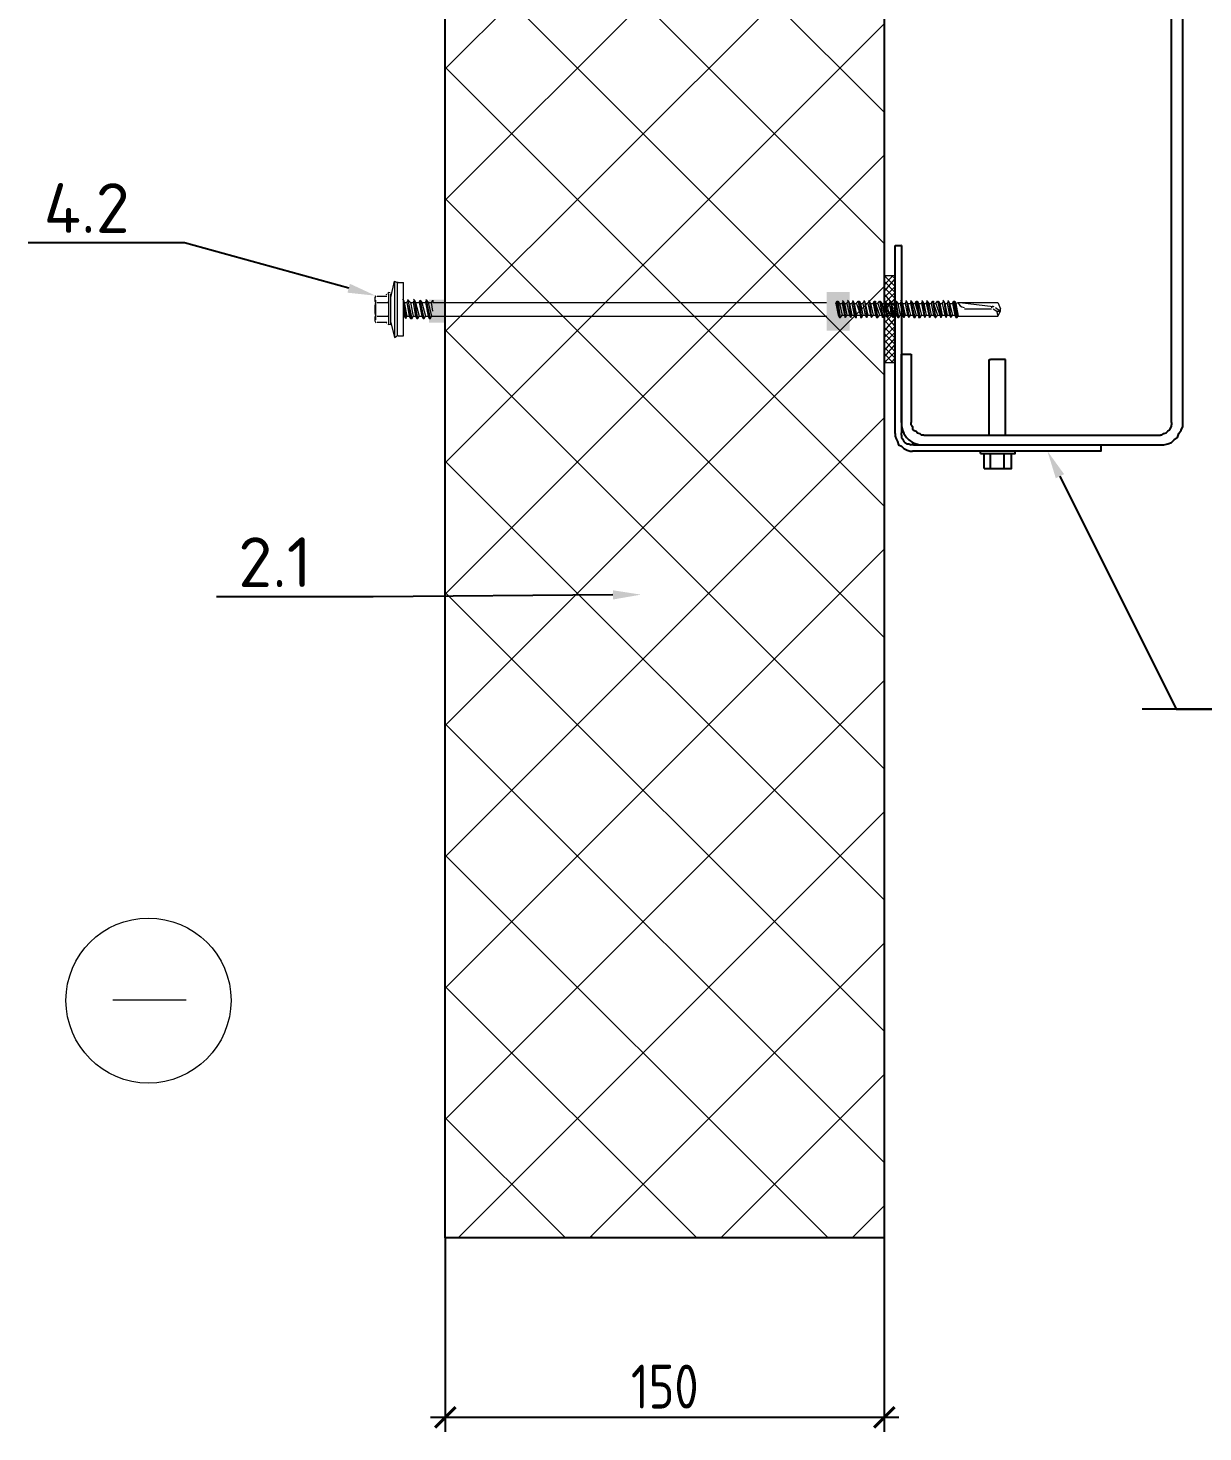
# Model space of a CAD drawing. Header units: millimetres. Extents: x -3689 to 2883575, y -702957 to -604547.
# Drawn here: x 2873575.8 to 2873977.3, y -662844.9 to -662364.9 of the extents above; entities that cross this region are included whole.
import ezdxf
from ezdxf import colors
from ezdxf.entities.mleader import LeaderData, LeaderLine
from ezdxf.math import Vec2, Vec3

# ---------------------------------------------------------------- set-up
doc = ezdxf.new("R2010")
doc.units = ezdxf.units.MM
doc.header["$PDMODE"] = 35
doc.layers.add('A-FLOR-DIMS', color=133, linetype='Continuous', lineweight=0)
doc.layers.add('A-FLOR-IDEN', color=14, linetype='Continuous')
doc.styles.add('GOST 2.304', font='CS_Gost2304.shx')
doc.styles.add('ЕСКД', font='isocpeur.ttf')
doc.dimstyles.new('001.5', dxfattribs={"dimscale": 10, "dimtxt": 1.5, "dimasz": 0.7, "dimexe": 0.5, "dimexo": 0, "dimgap": 0.3, "dimtad": 1, "dimdec": 0, "dimrnd": 0.001, "dimtxsty": 'GOST 2.304', "dimblk": 'ARCHTICK', "dimcen": 0, "dimdle": 0.5, "dimclrd": 256, "dimclre": 256, "dimclrt": 256, "dimadec": 0, "dimazin": 2, "dimtfac": 0.75, "dimtdec": 0, "dimtmove": 1, "dimatfit": 3, "dimfxl": 1, "dimtolj": 1, "dimarcsym": 0})

# ---------------------------------------------------------------- blocks, each defined once
blk = doc.blocks.new('_ARCHTICK')
at = {"color": 0, "linetype": 'ByBlock', "const_width": 0.15}
blk.add_lwpolyline([(-0.5, -0.5), (0.5, 0.5)], dxfattribs=at)
blk = doc.blocks.new('*D762')
at = {"layer": 'A-FLOR-DIMS', "lineweight": -2, "ltscale": 10, "transparency": 16777216}
for p, q in [((2873718.349071929, -662778.5681545483), (2873718.349071929, -662844.8834899514)), ((2873868.40914323, -662778.5681545483), (2873868.40914323, -662844.8834899514)), ((2873713.349071929, -662839.8834899514), (2873873.40914323, -662839.8834899514))]:
    blk.add_line(p, q, dxfattribs=at)
at = {"layer": 'Defpoints', "color": 0, "lineweight": 50, "ltscale": 10, "transparency": 16777216}
for p in [(2873718.349071929, -662778.5681545483), (2873868.40914323, -662778.5681545483), (2873868.40914323, -662839.8834899514)]:
    blk.add_point(p, dxfattribs=at)
at = {"layer": 'A-FLOR-DIMS', "lineweight": -2, "ltscale": 10, "transparency": 16777216, "xscale": 7, "yscale": 7, "zscale": 7, "rotation": 180}
blk.add_blockref('_ARCHTICK', (2873718.349071929, -662839.8834899514), dxfattribs=at)
at = {"layer": 'A-FLOR-DIMS', "lineweight": -2, "ltscale": 10, "transparency": 16777216, "xscale": 7, "yscale": 7, "zscale": 7}
blk.add_blockref('_ARCHTICK', (2873868.40914323, -662839.8834899514), dxfattribs=at)
at = {"layer": 'A-FLOR-DIMS', "ltscale": 10, "transparency": 16777216, "insert": (2873793.37910758, -662829.3834899514), "char_height": 15, "attachment_point": 5, "style": 'GOST 2.304'}
blk.add_mtext('\\A1;150', dxfattribs=at)

msp = doc.modelspace()

# ---------------------------------------------------------------- hatches: boundary and pattern name
at = {"lineweight": 0}
h = msp.add_hatch(dxfattribs=at)
h.set_pattern_fill('ANSI37', color=181, scale=10, angle=-5.088887490341627e-14, style=0)
h.set_pattern_definition([(44.99999999999994, (2873808.40914323, -663546.0037881912), (-22.45064030267286, 22.45064030267291), []), (134.9999999999999, (2873808.40914323, -663546.0037881912), (-22.45064030267291, -22.45064030267286), [])])
h.paths.add_polyline_path([(2873868.40914323, -662178.2667285233), (2873718.349071929, -662178.2667285233), (2873718.349071929, -662778.5681545483), (2873868.37910758, -662778.5681545483)])

# ---------------------------------------------------------------- linework, layer by layer
at = {"color": 7, "linetype": 'Continuous', "lineweight": -2, "true_color": 0x000007}
for points in [[(2873966.634366046, -662499.7622276321), (2873966.634366046, -662164.6987249582), (2873966.634366046, -662164.6987249582)], [(2873970.440025583, -662499.7622276321), (2873970.440025583, -662164.6987249582), (2873970.440025583, -662164.6987249582)], [(2873872.154731466, -662503.5678871686), (2873872.154731466, -662439.2026019637), (2873872.154731466, -662439.2026019637)], [(2873872.154731466, -662439.2026019637), (2873874.305756421, -662439.2026019637), (2873874.305756421, -662439.2026019637)], [(2873874.305756421, -662439.2026019637), (2873874.140292963, -662439.2026019637), (2873874.140292963, -662439.2026019637)], [(2873874.305756421, -662439.2026019637), (2873874.305756421, -662503.2369602524), (2873874.305756421, -662503.2369602524)], [(2873874.305756421, -662499.7622276321), (2873874.305756421, -662476.4318800385), (2873874.305756421, -662476.4318800385)], [(2873874.305756421, -662476.4318800385), (2873877.615025583, -662476.4318800385), (2873877.615025583, -662476.4318800385)], [(2873877.615025583, -662476.4318800385), (2873877.615025583, -662499.7622276321), (2873877.615025583, -662499.7622276321)], [(2873904.254642339, -662478.2519780777), (2873904.751032713, -662478.2519780777), (2873904.751032713, -662478.2519780777)], [(2873904.254642339, -662504.064277543), (2873904.254642339, -662478.2519780777), (2873904.254642339, -662478.2519780777)], [(2873909.880399914, -662478.2519780777), (2873904.751032713, -662478.2519780777), (2873904.751032713, -662478.2519780777)], [(2873909.880399914, -662504.064277543), (2873909.880399914, -662478.2519780777), (2873909.880399914, -662478.2519780777)], [(2873874.305756421, -662499.7622276321), (2873874.305756421, -662501.085935297), (2873874.305756421, -662501.085935297)], [(2873874.305756421, -662501.085935297), (2873874.636683337, -662502.4096429618), (2873875.133073711, -662503.5678871686), (2873875.960391002, -662504.8915948335), (2873876.787708292, -662505.718912124), (2873878.111415957, -662506.5462294146), (2873879.269660164, -662507.0426197889), (2873880.593367829, -662507.3735467051)], [(2873877.615025583, -662500.5895449226), (2873877.615025583, -662499.7622276321), (2873877.615025583, -662499.7622276321)], [(2873877.615025583, -662500.5895449226), (2873878.111415957, -662501.085935297), (2873878.111415957, -662501.9132525875), (2873878.442342874, -662502.4096429618), (2873879.269660164, -662502.740569878), (2873879.766050539, -662503.2369602524), (2873880.593367829, -662503.5678871686), (2873881.089758203, -662504.064277543)], [(2873963.159633426, -662504.064277543), (2873963.986950716, -662503.5678871686), (2873964.814268007, -662503.2369602524), (2873965.310658381, -662502.740569878), (2873965.807048756, -662502.4096429618), (2873966.137975672, -662501.9132525875), (2873966.634366046, -662501.085935297), (2873966.634366046, -662500.5895449226)], [(2873963.986950716, -662507.3735467051), (2873965.310658381, -662507.0426197889), (2873966.634366046, -662506.5462294146), (2873967.461683337, -662505.718912124), (2873968.619927544, -662504.8915948335), (2873969.116317918, -662503.5678871686), (2873969.943635209, -662502.4096429618), (2873970.440025583, -662501.085935297)], [(2873966.634366046, -662499.7622276321), (2873966.634366046, -662500.5895449226), (2873966.634366046, -662500.5895449226)], [(2873970.440025583, -662501.085935297), (2873970.440025583, -662499.7622276321), (2873970.440025583, -662499.7622276321)], [(2873872.154731466, -662503.5678871686), (2873872.154731466, -662504.3952044592), (2873872.154731466, -662504.3952044592)], [(2873872.154731466, -662504.3952044592), (2873872.485658382, -662505.3879852078), (2873872.982048756, -662506.2153024984), (2873873.312975672, -662507.3735467051), (2873874.305756421, -662507.8699370795), (2873875.133073711, -662508.6972543701), (2873876.291317918, -662509.1936447443), (2873877.284098667, -662509.5245716606)], [(2873874.305756421, -662503.2369602524), (2873874.140292963, -662503.2369602524), (2873874.140292963, -662503.2369602524)], [(2873874.305756421, -662504.064277543), (2873874.305756421, -662503.2369602524), (2873874.305756421, -662503.2369602524)], [(2873874.305756421, -662504.064277543), (2873874.305756421, -662504.8915948335), (2873874.636683337, -662505.3879852078), (2873875.133073711, -662506.2153024984), (2873875.464000627, -662506.5462294146), (2873876.291317918, -662507.0426197889), (2873876.787708292, -662507.0426197889), (2873877.615025583, -662507.3735467051)], [(2873878.442342874, -662507.3735467051), (2873877.615025583, -662507.3735467051), (2873877.615025583, -662507.3735467051)], [(2873878.442342874, -662507.3735467051), (2873942.476701162, -662507.3735467051), (2873942.476701162, -662507.3735467051)], [(2873880.593367829, -662507.3735467051), (2873881.420685119, -662507.3735467051), (2873881.420685119, -662507.3735467051)], [(2873881.917075494, -662504.064277543), (2873881.089758203, -662504.064277543), (2873881.089758203, -662504.064277543)], [(2873881.420685119, -662507.3735467051), (2873962.82870651, -662507.3735467051), (2873962.82870651, -662507.3735467051)], [(2873881.917075494, -662504.064277543), (2873962.82870651, -662504.064277543), (2873962.82870651, -662504.064277543)], [(2873942.476701162, -662507.3735467051), (2873942.476701162, -662509.5245716606), (2873942.476701162, -662509.5245716606)], [(2873963.159633426, -662504.064277543), (2873962.82870651, -662504.064277543), (2873962.82870651, -662504.064277543)], [(2873962.82870651, -662507.3735467051), (2873963.986950716, -662507.3735467051), (2873963.986950716, -662507.3735467051)], [(2873877.284098667, -662509.5245716606), (2873878.111415957, -662509.5245716606), (2873878.111415957, -662509.5245716606)], [(2873942.476701162, -662509.5245716606), (2873878.111415957, -662509.5245716606), (2873878.111415957, -662509.5245716606)], [(2873901.276300093, -662510.3518889511), (2873901.276300093, -662509.5245716606), (2873901.276300093, -662509.5245716606)], [(2873901.276300093, -662510.3518889511), (2873902.269080841, -662510.3518889511), (2873902.269080841, -662510.3518889511)], [(2873902.269080841, -662510.3518889511), (2873913.189669077, -662510.3518889511), (2873913.189669077, -662510.3518889511)], [(2873902.600007758, -662515.4812561526), (2873902.600007758, -662510.3518889511), (2873902.600007758, -662510.3518889511)], [(2873904.751032713, -662515.4812561526), (2873904.751032713, -662510.3518889511), (2873904.751032713, -662510.3518889511)], [(2873909.38400954, -662515.4812561526), (2873909.38400954, -662510.3518889511), (2873909.38400954, -662510.3518889511)], [(2873911.865961412, -662515.4812561526), (2873911.865961412, -662510.3518889511), (2873911.865961412, -662510.3518889511)], [(2873913.189669077, -662510.3518889511), (2873913.189669077, -662509.5245716606), (2873913.189669077, -662509.5245716606)], [(2873902.600007758, -662515.4812561526), (2873911.865961412, -662515.4812561526), (2873911.865961412, -662515.4812561526)]]:
    msp.add_lwpolyline(points, dxfattribs=at)
at = {"color": 5}
msp.add_lwpolyline([(2873718.349071929, -662178.2667285233), (2873868.349071929, -662178.2667285233), (2873868.349071929, -662778.5681545483), (2873718.349071929, -662778.5681545483)], close=True, dxfattribs=at)
at = {"color": 7, "linetype": 'Continuous', "lineweight": -2, "true_color": 0x000007}
for points in [[(2873872.154731466, -662439.2026019637), (2873872.154731466, -662439.2026019637)], [(2873909.880399914, -662478.2519780777), (2873909.880399914, -662478.2519780777)], [(2873872.154731466, -662503.5678871686), (2873872.154731466, -662503.5678871686)], [(2873878.442342874, -662507.3735467051), (2873878.442342874, -662507.3735467051)], [(2873942.476701162, -662507.3735467051), (2873942.476701162, -662507.3735467051)], [(2873878.111415957, -662509.5245716606), (2873878.111415957, -662509.5245716606)], [(2873942.476701162, -662509.5245716606), (2873942.476701162, -662509.5245716606)]]:
    msp.add_lwpolyline(points, close=True, dxfattribs=at)
at = {"color": 7, "linetype": 'Continuous', "lineweight": 20, "true_color": 0x000007}
for points in [[(2873868.349071929, -662450.2886536571), (2873869.176389219, -662449.4613363665), (2873869.176389219, -662449.4613363665)], [(2873868.349071929, -662452.7706055287), (2873871.327414175, -662449.4613363665), (2873871.327414175, -662449.4613363665)], [(2873872.154731466, -662453.266995903), (2873868.349071929, -662449.4613363665), (2873868.349071929, -662449.4613363665)], [(2873872.154731466, -662450.6195805733), (2873870.8310238, -662449.4613363665), (2873870.8310238, -662449.4613363665)], [(2873699.730437332, -662457.0726554396), (2873701.054144997, -662451.4468978638), (2873701.054144997, -662451.4468978638)], [(2873701.054144997, -662451.4468978638), (2873701.881462288, -662451.9432882381), (2873701.881462288, -662451.9432882381)], [(2873701.054144997, -662451.4468978638), (2873701.054144997, -662470.6406590047), (2873701.054144997, -662470.6406590047)], [(2873701.881462288, -662451.9432882381), (2873701.881462288, -662470.1442686303), (2873701.881462288, -662470.1442686303)], [(2873702.212389204, -662451.9432882381), (2873702.046925746, -662451.77782478), (2873702.046925746, -662451.77782478)], [(2873702.212389204, -662451.9432882381), (2873704.032487243, -662451.9432882381), (2873704.032487243, -662451.9432882381)], [(2873704.032487243, -662470.1442686303), (2873704.032487243, -662451.9432882381), (2873704.032487243, -662451.9432882381)], [(2873868.349071929, -662454.9216304842), (2873872.154731466, -662450.6195805733), (2873872.154731466, -662450.6195805733)], [(2873872.154731466, -662455.2525574004), (2873868.349071929, -662451.4468978638), (2873868.349071929, -662451.4468978638)], [(2873868.349071929, -662457.0726554396), (2873872.154731466, -662453.266995903), (2873872.154731466, -662453.266995903)], [(2873872.154731466, -662457.4035823558), (2873868.349071929, -662453.5979228192), (2873868.349071929, -662453.5979228192)], [(2873694.601070131, -662464.6839745126), (2873694.601070131, -662457.8999727301), (2873694.601070131, -662457.8999727301)], [(2873695.097460505, -662456.5762650652), (2873698.406729667, -662456.5762650652), (2873698.406729667, -662456.5762650652)], [(2873695.097460505, -662458.7272900207), (2873698.903120042, -662458.7272900207), (2873698.903120042, -662458.7272900207)], [(2873698.406729667, -662456.245338149), (2873698.241266209, -662455.9144112328), (2873698.241266209, -662455.9144112328)], [(2873698.903120042, -662455.7489477746), (2873698.737656584, -662455.5834843166), (2873698.737656584, -662455.5834843166)], [(2873698.903120042, -662458.7272900207), (2873698.737656584, -662458.5618265626), (2873698.737656584, -662458.5618265626)], [(2873698.903120042, -662455.7489477746), (2873698.903120042, -662466.3386090938), (2873698.903120042, -662466.3386090938)], [(2873699.730437332, -662466.3386090938), (2873699.730437332, -662455.7489477746), (2873699.730437332, -662455.7489477746)], [(2873704.032487243, -662457.8999727301), (2873703.701560327, -662457.734509272), (2873703.701560327, -662457.734509272)], [(2873704.032487243, -662457.8999727301), (2873704.36341416, -662458.7272900207), (2873704.36341416, -662458.7272900207)], [(2873704.032487243, -662457.8999727301), (2873704.859804534, -662464.1875841384), (2873704.859804534, -662464.1875841384)], [(2873704.032487243, -662459.0582169369), (2873704.859804534, -662464.1875841384), (2873704.859804534, -662464.1875841384)], [(2873704.36341416, -662458.7272900207), (2873705.19073145, -662463.3602668478), (2873705.19073145, -662463.3602668478)], [(2873704.36341416, -662458.7272900207), (2873705.19073145, -662458.7272900207), (2873705.19073145, -662458.7272900207)], [(2873705.19073145, -662458.7272900207), (2873705.687121824, -662457.8999727301), (2873706.514439115, -662458.7272900207)], [(2873705.19073145, -662458.7272900207), (2873706.01804874, -662463.3602668478), (2873706.01804874, -662463.3602668478)], [(2873705.687121824, -662457.8999727301), (2873705.521658366, -662457.734509272), (2873705.521658366, -662457.734509272)], [(2873706.514439115, -662464.1875841384), (2873707.010829489, -662464.1875841384), (2873705.687121824, -662457.8999727301)], [(2873705.687121824, -662457.8999727301), (2873706.514439115, -662464.1875841384), (2873706.514439115, -662464.1875841384)], [(2873706.514439115, -662458.7272900207), (2873707.341756405, -662458.7272900207), (2873707.341756405, -662458.7272900207)], [(2873706.514439115, -662458.7272900207), (2873707.341756405, -662463.3602668478), (2873707.341756405, -662463.3602668478)], [(2873707.341756405, -662458.7272900207), (2873707.83814678, -662457.8999727301), (2873708.169073696, -662458.7272900207)], [(2873707.341756405, -662458.7272900207), (2873708.169073696, -662463.3602668478), (2873708.169073696, -662463.3602668478)], [(2873707.83814678, -662457.8999727301), (2873707.507219864, -662457.734509272), (2873707.507219864, -662457.734509272)], [(2873708.169073696, -662463.3602668478), (2873708.66546407, -662464.1875841384), (2873708.996390986, -662464.1875841384), (2873707.83814678, -662457.8999727301)], [(2873707.83814678, -662457.8999727301), (2873708.66546407, -662464.1875841384), (2873708.66546407, -662464.1875841384)], [(2873708.169073696, -662458.7272900207), (2873709.492781361, -662463.3602668478), (2873709.492781361, -662463.3602668478)], [(2873708.169073696, -662458.7272900207), (2873709.492781361, -662458.7272900207), (2873709.492781361, -662458.7272900207)], [(2873709.492781361, -662458.7272900207), (2873709.823708277, -662457.8999727301), (2873710.320098652, -662458.7272900207)], [(2873709.492781361, -662458.7272900207), (2873710.320098652, -662463.3602668478), (2873710.320098652, -662463.3602668478)], [(2873710.816489025, -662464.1875841384), (2873711.147415942, -662464.1875841384), (2873709.823708277, -662457.8999727301)], [(2873709.823708277, -662457.8999727301), (2873710.816489025, -662464.1875841384), (2873710.816489025, -662464.1875841384)], [(2873710.320098652, -662458.7272900207), (2873711.643806316, -662458.7272900207), (2873711.643806316, -662458.7272900207)], [(2873710.320098652, -662458.7272900207), (2873711.643806316, -662463.3602668478), (2873711.643806316, -662463.3602668478)], [(2873711.643806316, -662458.7272900207), (2873711.974733233, -662457.8999727301), (2873712.471123607, -662458.7272900207)], [(2873711.643806316, -662458.7272900207), (2873712.471123607, -662463.3602668478), (2873712.471123607, -662463.3602668478)], [(2873711.974733233, -662457.8999727301), (2873711.809269774, -662457.734509272), (2873711.809269774, -662457.734509272)], [(2873712.471123607, -662463.3602668478), (2873712.802050523, -662464.1875841384), (2873713.298440897, -662464.1875841384), (2873711.974733233, -662457.8999727301)], [(2873711.974733233, -662457.8999727301), (2873712.802050523, -662464.1875841384), (2873712.802050523, -662464.1875841384)], [(2873712.471123607, -662458.7272900207), (2873713.629367813, -662463.3602668478), (2873713.629367813, -662463.3602668478)], [(2873712.471123607, -662458.7272900207), (2873713.629367813, -662458.7272900207), (2873713.629367813, -662458.7272900207)], [(2873714.125758188, -662461.7056322667), (2873713.629367813, -662458.7272900207), (2873714.125758188, -662457.8999727301), (2873714.125758188, -662458.7272900207)], [(2873714.125758188, -662458.7272900207), (2873848.645154485, -662458.7272900207), (2873848.645154485, -662458.7272900207)], [(2873774.200364264, -662457.8999727301), (2873774.034900806, -662457.734509272), (2873774.034900806, -662457.734509272)], [(2873851.83834841, -662459.0582169369), (2873852.169275327, -662458.2308996463), (2873852.169275327, -662458.2308996463)], [(2873851.83834841, -662459.0582169369), (2873852.665665701, -662463.0293399316), (2873852.665665701, -662463.0293399316)], [(2873852.169275327, -662458.2308996463), (2873852.665665701, -662458.2308996463), (2873852.665665701, -662458.2308996463)], [(2873852.169275327, -662458.2308996463), (2873853.162056075, -662463.8566572221), (2873853.162056075, -662463.8566572221)], [(2873852.665665701, -662458.2308996463), (2873853.162056075, -662459.0582169369), (2873853.162056075, -662459.0582169369)], [(2873853.162056075, -662463.8566572221), (2873853.492982992, -662463.8566572221), (2873852.665665701, -662458.2308996463)], [(2873853.162056075, -662459.0582169369), (2873853.989373366, -662459.0582169369), (2873853.989373366, -662459.0582169369)], [(2873853.162056075, -662459.0582169369), (2873853.989373366, -662463.0293399316), (2873853.989373366, -662463.0293399316)], [(2873853.989373366, -662459.0582169369), (2873854.320300282, -662458.2308996463), (2873854.816690656, -662459.0582169369)], [(2873853.989373366, -662459.0582169369), (2873854.816690656, -662463.0293399316), (2873854.816690656, -662463.0293399316)], [(2873854.320300282, -662458.2308996463), (2873854.154836824, -662458.0654361882), (2873854.154836824, -662458.0654361882)], [(2873854.320300282, -662458.2308996463), (2873855.147617572, -662463.8566572221), (2873855.147617572, -662463.8566572221)], [(2873854.320300282, -662458.2308996463), (2873855.147617572, -662463.8566572221), (2873855.147617572, -662463.8566572221)], [(2873854.816690656, -662459.0582169369), (2873855.644007947, -662463.0293399316), (2873855.644007947, -662463.0293399316)], [(2873854.816690656, -662459.0582169369), (2873855.644007947, -662459.0582169369), (2873855.644007947, -662459.0582169369)], [(2873855.644007947, -662459.0582169369), (2873856.140398321, -662458.2308996463), (2873856.471325237, -662459.0582169369)], [(2873855.644007947, -662459.0582169369), (2873856.471325237, -662463.0293399316), (2873856.471325237, -662463.0293399316)], [(2873856.140398321, -662458.2308996463), (2873855.809471405, -662458.0654361882), (2873855.809471405, -662458.0654361882)], [(2873856.140398321, -662458.2308996463), (2873856.967715612, -662463.8566572221), (2873856.967715612, -662463.8566572221)], [(2873856.140398321, -662458.2308996463), (2873856.967715612, -662463.8566572221), (2873856.967715612, -662463.8566572221)], [(2873856.471325237, -662459.0582169369), (2873857.298642528, -662459.0582169369), (2873857.298642528, -662459.0582169369)], [(2873856.471325237, -662459.0582169369), (2873857.298642528, -662463.0293399316), (2873857.298642528, -662463.0293399316)], [(2873857.298642528, -662459.0582169369), (2873857.795032902, -662458.2308996463), (2873858.125959819, -662459.0582169369)], [(2873857.298642528, -662459.0582169369), (2873858.125959819, -662463.0293399316), (2873858.125959819, -662463.0293399316)], [(2873857.795032902, -662458.2308996463), (2873857.629569444, -662458.0654361882), (2873857.629569444, -662458.0654361882)], [(2873858.125959819, -662463.0293399316), (2873858.622350193, -662463.8566572221), (2873858.953277109, -662463.8566572221), (2873857.795032902, -662458.2308996463)], [(2873857.795032902, -662458.2308996463), (2873858.622350193, -662463.8566572221), (2873858.622350193, -662463.8566572221)], [(2873858.125959819, -662459.0582169369), (2873858.953277109, -662463.0293399316), (2873858.953277109, -662463.0293399316)], [(2873858.125959819, -662459.0582169369), (2873858.953277109, -662459.0582169369), (2873858.953277109, -662459.0582169369)], [(2873858.953277109, -662459.0582169369), (2873859.449667484, -662458.2308996463), (2873859.449667484, -662458.2308996463)], [(2873858.953277109, -662459.0582169369), (2873860.276984774, -662463.0293399316), (2873860.276984774, -662463.0293399316)], [(2873859.449667484, -662458.2308996463), (2873859.946057858, -662458.2308996463), (2873859.946057858, -662458.2308996463)], [(2873859.449667484, -662458.2308996463), (2873860.276984774, -662463.8566572221), (2873860.276984774, -662463.8566572221)], [(2873859.946057858, -662458.2308996463), (2873860.276984774, -662459.0582169369), (2873860.276984774, -662459.0582169369)], [(2873860.276984774, -662463.8566572221), (2873860.773375148, -662463.8566572221), (2873859.946057858, -662458.2308996463)], [(2873860.276984774, -662459.0582169369), (2873861.104302065, -662459.0582169369), (2873861.104302065, -662459.0582169369)], [(2873860.276984774, -662459.0582169369), (2873861.104302065, -662463.0293399316), (2873861.104302065, -662463.0293399316)], [(2873861.104302065, -662459.0582169369), (2873861.600692439, -662458.2308996463), (2873861.931619355, -662459.0582169369)], [(2873861.104302065, -662459.0582169369), (2873861.931619355, -662463.0293399316), (2873861.931619355, -662463.0293399316)], [(2873861.600692439, -662458.2308996463), (2873861.435228981, -662458.0654361882), (2873861.435228981, -662458.0654361882)], [(2873861.600692439, -662458.2308996463), (2873862.428009729, -662463.8566572221), (2873862.428009729, -662463.8566572221)], [(2873861.600692439, -662458.2308996463), (2873862.428009729, -662463.8566572221), (2873862.428009729, -662463.8566572221)], [(2873861.931619355, -662459.0582169369), (2873862.758936645, -662463.0293399316), (2873862.758936645, -662463.0293399316)], [(2873861.931619355, -662459.0582169369), (2873862.758936645, -662459.0582169369), (2873862.758936645, -662459.0582169369)], [(2873862.758936645, -662459.0582169369), (2873863.25532702, -662458.2308996463), (2873863.751717394, -662459.0582169369)], [(2873862.758936645, -662459.0582169369), (2873863.751717394, -662463.0293399316), (2873863.751717394, -662463.0293399316)], [(2873863.25532702, -662458.2308996463), (2873863.089863562, -662458.0654361882), (2873863.089863562, -662458.0654361882)], [(2873863.25532702, -662458.2308996463), (2873864.08264431, -662463.8566572221), (2873864.08264431, -662463.8566572221)], [(2873863.25532702, -662458.2308996463), (2873864.08264431, -662463.8566572221), (2873864.08264431, -662463.8566572221)], [(2873863.751717394, -662459.0582169369), (2873864.579034685, -662459.0582169369), (2873864.579034685, -662459.0582169369)], [(2873863.751717394, -662459.0582169369), (2873864.579034685, -662463.0293399316), (2873864.579034685, -662463.0293399316)], [(2873864.579034685, -662459.0582169369), (2873864.909961601, -662458.2308996463), (2873865.406351975, -662458.2308996463), (2873865.406351975, -662459.0582169369)], [(2873864.579034685, -662459.0582169369), (2873865.406351975, -662463.0293399316), (2873865.406351975, -662463.0293399316)], [(2873864.909961601, -662458.2308996463), (2873865.737278892, -662463.8566572221), (2873865.737278892, -662463.8566572221)], [(2873865.406351975, -662463.0293399316), (2873865.737278892, -662463.8566572221), (2873866.233669266, -662463.8566572221), (2873865.406351975, -662458.2308996463)], [(2873865.406351975, -662459.0582169369), (2873866.73005964, -662463.0293399316), (2873866.73005964, -662463.0293399316)], [(2873865.406351975, -662459.0582169369), (2873866.233669266, -662459.0582169369), (2873866.233669266, -662459.0582169369)], [(2873866.233669266, -662459.0582169369), (2873866.73005964, -662458.2308996463), (2873866.73005964, -662458.2308996463)], [(2873866.233669266, -662459.0582169369), (2873867.557376931, -662463.0293399316), (2873867.557376931, -662463.0293399316)], [(2873866.73005964, -662458.2308996463), (2873867.060986557, -662458.2308996463), (2873867.060986557, -662458.2308996463)], [(2873866.73005964, -662458.2308996463), (2873867.888303847, -662463.8566572221), (2873867.888303847, -662463.8566572221)], [(2873867.060986557, -662458.2308996463), (2873867.557376931, -662459.0582169369), (2873867.557376931, -662459.0582169369)], [(2873867.060986557, -662458.2308996463), (2873867.888303847, -662463.8566572221), (2873867.888303847, -662463.8566572221)], [(2873867.557376931, -662459.0582169369), (2873868.384694221, -662459.0582169369), (2873868.384694221, -662459.0582169369)], [(2873867.557376931, -662459.0582169369), (2873868.384694221, -662463.0293399316), (2873868.384694221, -662463.0293399316)], [(2873868.349071929, -662459.0582169369), (2873872.154731466, -662455.2525574004), (2873872.154731466, -662455.2525574004)], [(2873872.154731466, -662460.0509976855), (2873868.349071929, -662455.7489477746), (2873868.349071929, -662455.7489477746)], [(2873868.384694221, -662461.7056322667), (2873872.190353758, -662457.4035823558), (2873872.190353758, -662457.4035823558)], [(2873872.190353758, -662462.0365591829), (2873868.384694221, -662457.8999727301), (2873868.384694221, -662457.8999727301)], [(2873868.384694221, -662459.0582169369), (2873868.715621138, -662458.2308996463), (2873869.212011512, -662459.0582169369)], [(2873868.384694221, -662459.0582169369), (2873869.212011512, -662463.0293399316), (2873869.212011512, -662463.0293399316)], [(2873868.715621138, -662458.2308996463), (2873868.550157679, -662458.0654361882), (2873868.550157679, -662458.0654361882)], [(2873868.715621138, -662458.2308996463), (2873869.542938428, -662463.8566572221), (2873869.542938428, -662463.8566572221)], [(2873868.715621138, -662458.2308996463), (2873869.542938428, -662463.8566572221), (2873869.542938428, -662463.8566572221)], [(2873869.212011512, -662459.0582169369), (2873870.039328802, -662463.0293399316), (2873870.039328802, -662463.0293399316)], [(2873869.212011512, -662459.0582169369), (2873870.039328802, -662459.0582169369), (2873870.039328802, -662459.0582169369)], [(2873870.039328802, -662459.0582169369), (2873870.535719177, -662458.2308996463), (2873870.866646093, -662459.0582169369)], [(2873870.039328802, -662459.0582169369), (2873870.866646093, -662463.0293399316), (2873870.866646093, -662463.0293399316)], [(2873870.535719177, -662458.2308996463), (2873870.204792261, -662458.0654361882), (2873870.204792261, -662458.0654361882)], [(2873870.535719177, -662458.2308996463), (2873871.363036467, -662463.8566572221), (2873871.363036467, -662463.8566572221)], [(2873870.535719177, -662458.2308996463), (2873871.363036467, -662463.8566572221), (2873871.363036467, -662463.8566572221)], [(2873870.866646093, -662459.0582169369), (2873871.693963384, -662459.0582169369), (2873871.693963384, -662459.0582169369)], [(2873870.866646093, -662459.0582169369), (2873871.693963384, -662463.0293399316), (2873871.693963384, -662463.0293399316)], [(2873871.693963384, -662459.0582169369), (2873872.190353758, -662458.2308996463), (2873872.521280674, -662458.2308996463), (2873873.017671049, -662459.0582169369)], [(2873871.693963384, -662459.0582169369), (2873872.521280674, -662463.0293399316), (2873872.521280674, -662463.0293399316)], [(2873872.190353758, -662458.2308996463), (2873873.017671049, -662463.8566572221), (2873873.017671049, -662463.8566572221)], [(2873872.521280674, -662463.0293399316), (2873873.017671049, -662463.8566572221), (2873873.348597965, -662463.8566572221), (2873872.521280674, -662458.2308996463)], [(2873873.017671049, -662459.0582169369), (2873873.844988339, -662463.0293399316), (2873873.844988339, -662463.0293399316)], [(2873873.017671049, -662459.0582169369), (2873873.844988339, -662459.0582169369), (2873873.844988339, -662459.0582169369)], [(2873873.844988339, -662459.0582169369), (2873874.341378713, -662458.2308996463), (2873874.67230563, -662459.0582169369)], [(2873873.844988339, -662459.0582169369), (2873874.67230563, -662463.0293399316), (2873874.67230563, -662463.0293399316)], [(2873874.341378713, -662458.2308996463), (2873874.010451797, -662458.0654361882), (2873874.010451797, -662458.0654361882)], [(2873874.341378713, -662458.2308996463), (2873875.168696004, -662463.8566572221), (2873875.168696004, -662463.8566572221)], [(2873874.341378713, -662458.2308996463), (2873875.168696004, -662463.8566572221), (2873875.168696004, -662463.8566572221)], [(2873874.67230563, -662459.0582169369), (2873875.49962292, -662459.0582169369), (2873875.49962292, -662459.0582169369)], [(2873874.67230563, -662459.0582169369), (2873875.49962292, -662463.0293399316), (2873875.49962292, -662463.0293399316)], [(2873875.49962292, -662459.0582169369), (2873875.996013294, -662458.2308996463), (2873876.326940211, -662459.0582169369)], [(2873875.49962292, -662459.0582169369), (2873876.326940211, -662463.0293399316), (2873876.326940211, -662463.0293399316)], [(2873875.996013294, -662458.2308996463), (2873875.830549836, -662458.0654361882), (2873875.830549836, -662458.0654361882)], [(2873875.996013294, -662458.2308996463), (2873876.823330585, -662463.8566572221), (2873876.823330585, -662463.8566572221)], [(2873875.996013294, -662458.2308996463), (2873876.823330585, -662463.8566572221), (2873876.823330585, -662463.8566572221)], [(2873876.326940211, -662459.0582169369), (2873877.319720959, -662463.0293399316), (2873877.319720959, -662463.0293399316)], [(2873876.326940211, -662459.0582169369), (2873877.319720959, -662459.0582169369), (2873877.319720959, -662459.0582169369)], [(2873877.319720959, -662459.0582169369), (2873877.650647875, -662458.2308996463), (2873878.14703825, -662459.0582169369)], [(2873877.319720959, -662459.0582169369), (2873878.14703825, -662463.0293399316), (2873878.14703825, -662463.0293399316)], [(2873877.650647875, -662458.2308996463), (2873877.485184418, -662458.0654361882), (2873877.485184418, -662458.0654361882)], [(2873878.477965166, -662463.8566572221), (2873878.97435554, -662463.8566572221), (2873877.650647875, -662458.2308996463)], [(2873877.650647875, -662458.2308996463), (2873878.477965166, -662463.8566572221), (2873878.477965166, -662463.8566572221)], [(2873878.14703825, -662459.0582169369), (2873878.97435554, -662459.0582169369), (2873878.97435554, -662459.0582169369)], [(2873878.14703825, -662459.0582169369), (2873879.305282457, -662463.0293399316), (2873879.305282457, -662463.0293399316)], [(2873878.97435554, -662459.0582169369), (2873879.305282457, -662458.2308996463), (2873879.801672831, -662458.2308996463), (2873880.132599747, -662459.0582169369)], [(2873878.97435554, -662459.0582169369), (2873880.132599747, -662463.0293399316), (2873880.132599747, -662463.0293399316)], [(2873879.305282457, -662458.2308996463), (2873880.132599747, -662463.8566572221), (2873880.132599747, -662463.8566572221)], [(2873880.132599747, -662463.0293399316), (2873880.132599747, -662463.8566572221), (2873880.628990122, -662463.8566572221), (2873879.801672831, -662458.2308996463)], [(2873880.132599747, -662459.0582169369), (2873881.125380496, -662463.0293399316), (2873881.125380496, -662463.0293399316)], [(2873880.132599747, -662459.0582169369), (2873881.125380496, -662459.0582169369), (2873881.125380496, -662459.0582169369)], [(2873881.125380496, -662459.0582169369), (2873881.456307412, -662458.2308996463), (2873881.952697787, -662459.0582169369)], [(2873881.125380496, -662459.0582169369), (2873881.952697787, -662463.0293399316), (2873881.952697787, -662463.0293399316)], [(2873881.456307412, -662458.2308996463), (2873881.290843954, -662458.0654361882), (2873881.290843954, -662458.0654361882)], [(2873881.456307412, -662458.2308996463), (2873882.283624703, -662463.8566572221), (2873882.283624703, -662463.8566572221)], [(2873881.456307412, -662458.2308996463), (2873882.283624703, -662463.8566572221), (2873882.283624703, -662463.8566572221)], [(2873881.952697787, -662459.0582169369), (2873882.780015077, -662459.0582169369), (2873882.780015077, -662459.0582169369)], [(2873881.952697787, -662459.0582169369), (2873882.780015077, -662463.0293399316), (2873882.780015077, -662463.0293399316)], [(2873882.780015077, -662459.0582169369), (2873883.110941993, -662458.2308996463), (2873883.607332367, -662459.0582169369)], [(2873882.780015077, -662459.0582169369), (2873883.607332367, -662463.0293399316), (2873883.607332367, -662463.0293399316)], [(2873883.110941993, -662458.2308996463), (2873882.945478535, -662458.0654361882), (2873882.945478535, -662458.0654361882)], [(2873883.110941993, -662458.2308996463), (2873883.938259284, -662463.8566572221), (2873883.938259284, -662463.8566572221)], [(2873883.110941993, -662458.2308996463), (2873883.938259284, -662463.8566572221), (2873883.938259284, -662463.8566572221)], [(2873883.607332367, -662459.0582169369), (2873884.434649658, -662463.0293399316), (2873884.434649658, -662463.0293399316)], [(2873883.607332367, -662459.0582169369), (2873884.434649658, -662459.0582169369), (2873884.434649658, -662459.0582169369)], [(2873884.434649658, -662459.0582169369), (2873884.931040032, -662458.2308996463), (2873884.931040032, -662458.2308996463)], [(2873884.434649658, -662459.0582169369), (2873885.261966948, -662463.0293399316), (2873885.261966948, -662463.0293399316)], [(2873884.931040032, -662458.2308996463), (2873885.261966948, -662458.2308996463), (2873885.261966948, -662458.2308996463)], [(2873884.931040032, -662458.2308996463), (2873885.758357323, -662463.8566572221), (2873885.758357323, -662463.8566572221)], [(2873885.261966948, -662458.2308996463), (2873885.261966948, -662459.0582169369), (2873885.261966948, -662459.0582169369)], [(2873885.758357323, -662463.8566572221), (2873886.089284239, -662463.8566572221), (2873885.261966948, -662458.2308996463)], [(2873885.261966948, -662459.0582169369), (2873886.089284239, -662459.0582169369), (2873886.089284239, -662459.0582169369)], [(2873885.261966948, -662459.0582169369), (2873886.585674614, -662463.0293399316), (2873886.585674614, -662463.0293399316)], [(2873886.089284239, -662459.0582169369), (2873886.585674614, -662458.2308996463), (2873886.91660153, -662458.2308996463), (2873887.412991904, -662459.0582169369)], [(2873886.089284239, -662459.0582169369), (2873887.412991904, -662463.0293399316), (2873887.412991904, -662463.0293399316)], [(2873886.585674614, -662458.2308996463), (2873887.909382279, -662463.8566572221), (2873887.909382279, -662463.8566572221)], [(2873886.91660153, -662458.2308996463), (2873887.909382279, -662463.8566572221), (2873887.909382279, -662463.8566572221)], [(2873887.412991904, -662459.0582169369), (2873888.240309195, -662463.0293399316), (2873888.240309195, -662463.0293399316)], [(2873887.412991904, -662459.0582169369), (2873888.240309195, -662459.0582169369), (2873888.240309195, -662459.0582169369)], [(2873888.240309195, -662459.0582169369), (2873888.736699569, -662458.2308996463), (2873889.067626485, -662459.0582169369)], [(2873888.240309195, -662459.0582169369), (2873889.067626485, -662463.0293399316), (2873889.067626485, -662463.0293399316)], [(2873888.736699569, -662458.2308996463), (2873888.405772653, -662458.0654361882), (2873888.405772653, -662458.0654361882)], [(2873888.736699569, -662458.2308996463), (2873889.56401686, -662463.8566572221), (2873889.56401686, -662463.8566572221)], [(2873888.736699569, -662458.2308996463), (2873889.56401686, -662463.8566572221), (2873889.56401686, -662463.8566572221)], [(2873889.067626485, -662459.0582169369), (2873889.894943776, -662459.0582169369), (2873889.894943776, -662459.0582169369)], [(2873889.067626485, -662459.0582169369), (2873889.894943776, -662463.0293399316), (2873889.894943776, -662463.0293399316)], [(2873889.894943776, -662459.0582169369), (2873890.39133415, -662458.2308996463), (2873890.722261066, -662459.0582169369)], [(2873889.894943776, -662459.0582169369), (2873890.722261066, -662463.0293399316), (2873890.722261066, -662463.0293399316)], [(2873890.39133415, -662458.2308996463), (2873890.225870692, -662458.0654361882), (2873890.225870692, -662458.0654361882)], [(2873890.39133415, -662458.2308996463), (2873891.21865144, -662463.8566572221), (2873891.21865144, -662463.8566572221)], [(2873890.39133415, -662458.2308996463), (2873891.21865144, -662463.8566572221), (2873891.21865144, -662463.8566572221)], [(2873890.722261066, -662459.0582169369), (2873891.715041815, -662459.0582169369), (2873892.045968731, -662458.2308996463), (2873892.542359105, -662458.2308996463), (2873892.873286022, -662459.0582169369), (2873893.700603312, -662458.7272900207)], [(2873890.722261066, -662459.0582169369), (2873891.715041815, -662463.0293399316), (2873891.715041815, -662463.0293399316)], [(2873891.715041815, -662459.0582169369), (2873892.542359105, -662463.0293399316), (2873892.542359105, -662463.0293399316)], [(2873892.045968731, -662458.2308996463), (2873892.873286022, -662463.8566572221), (2873892.873286022, -662463.8566572221)], [(2873892.542359105, -662458.2308996463), (2873893.369676396, -662463.8566572221), (2873893.369676396, -662463.8566572221)], [(2873892.873286022, -662459.0582169369), (2873893.700603312, -662463.3602668478), (2873893.700603312, -662463.3602668478)], [(2873893.700603312, -662458.7272900207), (2873907.268606877, -662458.7272900207), (2873908.095924168, -662460.8783149761)], [(2873894.196993687, -662458.7272900207), (2873905.613972296, -662460.0509976855), (2873905.613972296, -662460.0509976855)], [(2873695.097460505, -662463.3602668478), (2873698.903120042, -662463.3602668478), (2873698.903120042, -662463.3602668478)], [(2873698.903120042, -662463.3602668478), (2873698.737656584, -662463.1948033896), (2873698.737656584, -662463.1948033896)], [(2873704.032487243, -662461.7056322667), (2873704.36341416, -662463.3602668478), (2873704.36341416, -662463.3602668478)], [(2873704.032487243, -662463.3602668478), (2873704.36341416, -662463.3602668478), (2873704.36341416, -662463.3602668478)], [(2873704.36341416, -662463.3602668478), (2873704.859804534, -662464.1875841384), (2873705.19073145, -662463.3602668478)], [(2873704.859804534, -662464.1875841384), (2873704.694341076, -662464.0221206802), (2873704.694341076, -662464.0221206802)], [(2873705.19073145, -662463.3602668478), (2873706.01804874, -662463.3602668478), (2873706.01804874, -662463.3602668478)], [(2873706.01804874, -662463.3602668478), (2873706.514439115, -662464.1875841384), (2873706.514439115, -662464.1875841384)], [(2873707.010829489, -662464.1875841384), (2873707.341756405, -662463.3602668478), (2873707.341756405, -662463.3602668478)], [(2873707.341756405, -662463.3602668478), (2873708.169073696, -662463.3602668478), (2873708.169073696, -662463.3602668478)], [(2873708.996390986, -662464.1875841384), (2873709.492781361, -662463.3602668478), (2873709.492781361, -662463.3602668478)], [(2873709.492781361, -662463.3602668478), (2873710.320098652, -662463.3602668478), (2873710.320098652, -662463.3602668478)], [(2873710.320098652, -662463.3602668478), (2873710.816489025, -662464.1875841384), (2873710.816489025, -662464.1875841384)], [(2873711.147415942, -662464.1875841384), (2873711.643806316, -662463.3602668478), (2873711.643806316, -662463.3602668478)], [(2873711.643806316, -662463.3602668478), (2873712.471123607, -662463.3602668478), (2873712.471123607, -662463.3602668478)], [(2873713.298440897, -662464.1875841384), (2873713.629367813, -662463.3602668478), (2873713.629367813, -662463.3602668478)], [(2873713.629367813, -662463.3602668478), (2873848.817513843, -662463.3602668478), (2873848.817513843, -662463.3602668478)], [(2873852.665665701, -662463.0293399316), (2873853.162056075, -662463.8566572221), (2873853.162056075, -662463.8566572221)], [(2873853.492982992, -662463.8566572221), (2873853.989373366, -662463.0293399316), (2873853.989373366, -662463.0293399316)], [(2873853.989373366, -662463.0293399316), (2873854.816690656, -662463.0293399316), (2873854.816690656, -662463.0293399316)], [(2873854.816690656, -662463.0293399316), (2873855.147617572, -662463.8566572221), (2873855.644007947, -662463.0293399316)], [(2873855.147617572, -662463.8566572221), (2873854.982154114, -662463.5257303058), (2873854.982154114, -662463.5257303058)], [(2873855.644007947, -662463.0293399316), (2873856.471325237, -662463.0293399316), (2873856.471325237, -662463.0293399316)], [(2873856.471325237, -662463.0293399316), (2873856.967715612, -662463.8566572221), (2873857.298642528, -662463.0293399316), (2873858.125959819, -662463.0293399316)], [(2873856.967715612, -662463.8566572221), (2873856.636788696, -662463.5257303058), (2873856.636788696, -662463.5257303058)], [(2873858.953277109, -662463.8566572221), (2873858.953277109, -662463.0293399316), (2873858.953277109, -662463.0293399316)], [(2873858.953277109, -662463.0293399316), (2873860.276984774, -662463.0293399316), (2873860.276984774, -662463.0293399316)], [(2873860.276984774, -662463.0293399316), (2873860.276984774, -662463.8566572221), (2873860.276984774, -662463.8566572221)], [(2873860.773375148, -662463.8566572221), (2873861.104302065, -662463.0293399316), (2873861.104302065, -662463.0293399316)], [(2873861.104302065, -662463.0293399316), (2873861.931619355, -662463.0293399316), (2873861.931619355, -662463.0293399316)], [(2873861.931619355, -662463.0293399316), (2873862.428009729, -662463.8566572221), (2873862.758936645, -662463.0293399316)], [(2873862.428009729, -662463.8566572221), (2873862.262546271, -662463.5257303058), (2873862.262546271, -662463.5257303058)], [(2873862.758936645, -662463.0293399316), (2873863.751717394, -662463.0293399316), (2873863.751717394, -662463.0293399316)], [(2873863.751717394, -662463.0293399316), (2873864.08264431, -662463.8566572221), (2873864.579034685, -662463.0293399316), (2873865.406351975, -662463.0293399316)], [(2873864.08264431, -662463.8566572221), (2873863.917180852, -662463.5257303058), (2873863.917180852, -662463.5257303058)], [(2873866.233669266, -662463.8566572221), (2873866.73005964, -662463.0293399316), (2873866.73005964, -662463.0293399316)], [(2873866.73005964, -662463.0293399316), (2873867.557376931, -662463.0293399316), (2873867.557376931, -662463.0293399316)], [(2873867.557376931, -662463.0293399316), (2873867.888303847, -662463.8566572221), (2873868.384694221, -662463.0293399316), (2873869.212011512, -662463.0293399316)], [(2873867.888303847, -662463.8566572221), (2873867.722840389, -662463.5257303058), (2873867.722840389, -662463.5257303058)], [(2873868.349071929, -662465.8422187194), (2873872.154731466, -662462.0365591829), (2873872.154731466, -662462.0365591829)], [(2873872.154731466, -662466.8349994681), (2873868.349071929, -662462.5329495572), (2873868.349071929, -662462.5329495572)], [(2873868.349071929, -662468.4896340492), (2873872.154731466, -662464.1875841384), (2873872.154731466, -662464.1875841384)], [(2873868.384694221, -662463.8566572221), (2873872.190353758, -662460.0509976855), (2873872.190353758, -662460.0509976855)], [(2873872.190353758, -662464.1875841384), (2873868.384694221, -662460.3819246017), (2873868.384694221, -662460.3819246017)], [(2873869.212011512, -662463.0293399316), (2873869.542938428, -662463.8566572221), (2873870.039328802, -662463.0293399316)], [(2873869.542938428, -662463.8566572221), (2873869.37747497, -662463.5257303058), (2873869.37747497, -662463.5257303058)], [(2873870.039328802, -662463.0293399316), (2873870.866646093, -662463.0293399316), (2873870.866646093, -662463.0293399316)], [(2873870.866646093, -662463.0293399316), (2873871.363036467, -662463.8566572221), (2873871.693963384, -662463.0293399316), (2873872.521280674, -662463.0293399316)], [(2873871.363036467, -662463.8566572221), (2873871.197573009, -662463.5257303058), (2873871.197573009, -662463.5257303058)], [(2873873.348597965, -662463.8566572221), (2873873.844988339, -662463.0293399316), (2873873.844988339, -662463.0293399316)], [(2873873.844988339, -662463.0293399316), (2873874.67230563, -662463.0293399316), (2873874.67230563, -662463.0293399316)], [(2873874.67230563, -662463.0293399316), (2873875.168696004, -662463.8566572221), (2873875.49962292, -662463.0293399316), (2873876.326940211, -662463.0293399316)], [(2873875.168696004, -662463.8566572221), (2873875.003232546, -662463.5257303058), (2873875.003232546, -662463.5257303058)], [(2873876.326940211, -662463.0293399316), (2873876.823330585, -662463.8566572221), (2873877.319720959, -662463.0293399316)], [(2873876.823330585, -662463.8566572221), (2873876.657867127, -662463.5257303058), (2873876.657867127, -662463.5257303058)], [(2873877.319720959, -662463.0293399316), (2873878.14703825, -662463.0293399316), (2873878.14703825, -662463.0293399316)], [(2873878.14703825, -662463.0293399316), (2873878.477965166, -662463.8566572221), (2873878.477965166, -662463.8566572221)], [(2873878.97435554, -662463.8566572221), (2873879.305282457, -662463.0293399316), (2873879.305282457, -662463.0293399316)], [(2873879.305282457, -662463.0293399316), (2873880.132599747, -662463.0293399316), (2873880.132599747, -662463.0293399316)], [(2873880.628990122, -662463.8566572221), (2873881.125380496, -662463.0293399316), (2873881.125380496, -662463.0293399316)], [(2873881.125380496, -662463.0293399316), (2873881.952697787, -662463.0293399316), (2873881.952697787, -662463.0293399316)], [(2873881.952697787, -662463.0293399316), (2873882.283624703, -662463.8566572221), (2873882.780015077, -662463.0293399316), (2873883.607332367, -662463.0293399316)], [(2873882.283624703, -662463.8566572221), (2873882.118161244, -662463.5257303058), (2873882.118161244, -662463.5257303058)], [(2873883.607332367, -662463.0293399316), (2873883.938259284, -662463.8566572221), (2873884.434649658, -662463.0293399316)], [(2873883.938259284, -662463.8566572221), (2873883.772795826, -662463.5257303058), (2873883.772795826, -662463.5257303058)], [(2873884.434649658, -662463.0293399316), (2873885.261966948, -662463.0293399316), (2873885.261966948, -662463.0293399316)], [(2873885.261966948, -662463.0293399316), (2873885.758357323, -662463.8566572221), (2873885.758357323, -662463.8566572221)], [(2873886.089284239, -662463.8566572221), (2873886.585674614, -662463.0293399316), (2873886.585674614, -662463.0293399316)], [(2873886.585674614, -662463.0293399316), (2873887.412991904, -662463.0293399316), (2873887.412991904, -662463.0293399316)], [(2873887.412991904, -662463.0293399316), (2873887.909382279, -662463.8566572221), (2873888.240309195, -662463.0293399316)], [(2873887.909382279, -662463.8566572221), (2873887.578455362, -662463.5257303058), (2873887.578455362, -662463.5257303058)], [(2873888.240309195, -662463.0293399316), (2873889.067626485, -662463.0293399316), (2873889.067626485, -662463.0293399316)], [(2873889.067626485, -662463.0293399316), (2873889.56401686, -662463.8566572221), (2873889.894943776, -662463.0293399316), (2873890.722261066, -662463.0293399316)], [(2873889.56401686, -662463.8566572221), (2873889.398553401, -662463.5257303058), (2873889.398553401, -662463.5257303058)], [(2873890.722261066, -662463.0293399316), (2873891.21865144, -662463.8566572221), (2873891.715041815, -662463.0293399316)], [(2873891.21865144, -662463.8566572221), (2873891.053187983, -662463.5257303058), (2873891.053187983, -662463.5257303058)], [(2873891.715041815, -662463.0293399316), (2873892.542359105, -662463.0293399316), (2873892.542359105, -662463.0293399316)], [(2873892.542359105, -662463.0293399316), (2873892.873286022, -662463.8566572221), (2873893.369676396, -662463.8566572221)], [(2873893.369676396, -662463.8566572221), (2873893.700603312, -662463.3602668478), (2873893.700603312, -662463.3602668478)], [(2873893.700603312, -662463.3602668478), (2873894.196993687, -662463.3602668478), (2873894.196993687, -662463.3602668478)], [(2873894.196993687, -662463.3602668478), (2873907.268606877, -662463.3602668478), (2873908.095924168, -662461.7056322667)], [(2873895.851628268, -662460.8783149761), (2873905.117581922, -662460.8783149761), (2873905.117581922, -662460.8783149761)], [(2873905.613972296, -662460.8783149761), (2873906.937679961, -662461.7056322667), (2873906.937679961, -662461.7056322667)], [(2873906.441289587, -662460.3819246017), (2873908.095924168, -662461.7056322667), (2873908.095924168, -662461.7056322667)], [(2873906.937679961, -662461.7056322667), (2873908.095924168, -662461.7056322667), (2873908.095924168, -662461.7056322667)], [(2873908.095924168, -662461.7056322667), (2873908.095924168, -662460.8783149761), (2873908.095924168, -662460.8783149761)], [(2873698.406729667, -662465.5112918032), (2873695.097460505, -662465.5112918032), (2873695.097460505, -662465.5112918032)], [(2873698.406729667, -662465.8422187194), (2873698.241266209, -662465.6767552613), (2873698.241266209, -662465.6767552613)], [(2873699.730437332, -662466.3386090938), (2873699.564973874, -662466.1731456356), (2873699.564973874, -662466.1731456356)], [(2873699.730437332, -662465.5112918032), (2873701.054144997, -662470.6406590047), (2873701.054144997, -662470.6406590047)], [(2873872.154731466, -662468.8205609655), (2873868.349071929, -662464.6839745126), (2873868.349071929, -662464.6839745126)], [(2873868.349071929, -662470.6406590047), (2873872.154731466, -662466.8349994681), (2873872.154731466, -662466.8349994681)], [(2873872.154731466, -662470.9715859209), (2873868.349071929, -662467.1659263843), (2873868.349071929, -662467.1659263843)], [(2873868.349071929, -662472.626220502), (2873872.154731466, -662468.8205609655), (2873872.154731466, -662468.8205609655)], [(2873872.154731466, -662473.1226108763), (2873868.349071929, -662469.3169513397), (2873868.349071929, -662469.3169513397)], [(2873701.054144997, -662470.6406590047), (2873701.881462288, -662470.1442686303), (2873701.881462288, -662470.1442686303)], [(2873702.212389204, -662470.1442686303), (2873702.046925746, -662469.9788051721), (2873702.046925746, -662469.9788051721)], [(2873702.212389204, -662470.1442686303), (2873704.032487243, -662470.1442686303), (2873704.032487243, -662470.1442686303)], [(2873868.349071929, -662475.2736358317), (2873872.154731466, -662470.9715859209), (2873872.154731466, -662470.9715859209)], [(2873872.154731466, -662475.604562748), (2873868.349071929, -662471.4679762952), (2873868.349071929, -662471.4679762952)], [(2873868.349071929, -662477.4246607871), (2873872.154731466, -662473.1226108763), (2873872.154731466, -662473.1226108763)], [(2873872.154731466, -662477.7555877034), (2873868.349071929, -662473.9499281668), (2873868.349071929, -662473.9499281668)], [(2873868.349071929, -662479.4102222845), (2873872.154731466, -662475.604562748), (2873872.154731466, -662475.604562748)], [(2873871.327414175, -662479.4102222845), (2873868.349071929, -662476.1009531223), (2873868.349071929, -662476.1009531223)], [(2873869.176389219, -662479.4102222845), (2873868.349071929, -662478.2519780777), (2873868.349071929, -662478.2519780777)], [(2873870.8310238, -662479.4102222845), (2873872.154731466, -662477.7555877034), (2873872.154731466, -662477.7555877034)], [(2873604.765783159, -662697.160133158), (2873629.750765333, -662697.160133158), (2873629.750765333, -662697.160133158)]]:
    msp.add_lwpolyline(points, dxfattribs=at)
msp.add_lwpolyline([(2873868.349071929, -662449.4613363665), (2873872.154731466, -662449.4613363665), (2873872.154731466, -662479.4102222845), (2873868.349071929, -662479.4102222845)], close=True, dxfattribs=at)
at = {"color": 152, "linetype": 'Continuous', "lineweight": 9, "true_color": 0x2776bb}
msp.add_lwpolyline([(2873768.40914323, -662778.0717641739), (2873768.40914323, -662778.5681545483), (2873768.40914323, -662778.5681545483)], dxfattribs=at)
at = {"color": 7, "linetype": 'Continuous', "lineweight": 20, "true_color": 0x000007}
for points in [[(2873694.601070131, -662456.4108016072), (2873694.104679756, -662457.0726554396), (2873694.104679756, -662458.2308996463), (2873694.601070131, -662458.8927534788)], [(2873694.601070131, -662458.7272900207), (2873694.104679756, -662460.2164611437), (2873694.104679756, -662461.8710957248), (2873694.601070131, -662463.3602668478)], [(2873699.564973874, -662455.4180208584), (2873699.234046958, -662455.2525574004), (2873698.903120042, -662455.2525574004), (2873698.737656584, -662455.4180208584)], [(2873893.700603312, -662458.5618265626), (2873893.700603312, -662459.5546073113), (2873894.693384061, -662460.3819246017), (2873895.686164809, -662460.3819246017)], [(2873694.601070131, -662463.1948033896), (2873694.104679756, -662463.8566572221), (2873694.104679756, -662464.8494379708), (2873694.601070131, -662465.6767552613)], [(2873905.448508838, -662460.5473880599), (2873905.28304538, -662460.3819246017), (2873905.117581922, -662460.3819246017), (2873904.952118464, -662460.3819246017)], [(2873905.944899213, -662460.2164611437), (2873905.779435754, -662460.0509976855), (2873905.613972296, -662460.0509976855), (2873905.28304538, -662460.0509976855)], [(2873906.937679961, -662461.5401688085), (2873906.937679961, -662462.0365591829), (2873906.937679961, -662462.5329495572), (2873907.103143419, -662463.0293399316)], [(2873698.737656584, -662466.1731456356), (2873698.903120042, -662466.3386090938), (2873699.234046958, -662466.3386090938), (2873699.564973874, -662466.1731456356)]]:
    msp.add_open_spline(points, degree=3, dxfattribs=at)
msp.add_open_spline([(2873645.138866938, -662697.325596616), (2873645.138866938, -662681.7720315537), (2873632.398180663, -662669.1968087372), (2873616.844615601, -662669.1968087372), (2873616.844615601, -662669.1968087372), (2873601.291050538, -662669.1968087372), (2873588.715827722, -662681.7720315537), (2873588.715827722, -662697.325596616), (2873588.715827722, -662697.325596616), (2873588.715827722, -662712.8791616784), (2873601.291050538, -662725.619847953), (2873616.844615601, -662725.619847953), (2873616.844615601, -662725.619847953), (2873632.398180663, -662725.619847953), (2873645.138866938, -662712.8791616784), (2873645.138866938, -662697.325596616)], degree=3, knots=[0, 0, 0, 0, 0.0625, 0.0625, 0.0625, 0.062501, 0.125, 0.125, 0.125, 0.125001, 0.1875, 0.1875, 0.1875, 0.187501, 1, 1, 1, 1], dxfattribs=at)
at = {"color": 7, "linetype": 'Continuous', "lineweight": -2, "true_color": 0x000007}
for points in [[(2873712.802050523, -662457.734509272), (2873718.096881182, -662457.734509272), (2873712.802050523, -662465.6767552613), (2873718.096881182, -662465.6767552613)], [(2873712.802050523, -662457.734509272), (2873718.096881182, -662457.734509272), (2873712.802050523, -662465.6767552613), (2873718.096881182, -662465.6767552613)], [(2873848.694542706, -662455.0870939422), (2873856.636788696, -662455.0870939422), (2873848.694542706, -662463.0293399316), (2873856.636788696, -662463.0293399316)], [(2873848.694542706, -662455.0870939422), (2873856.636788696, -662455.0870939422), (2873848.694542706, -662463.0293399316), (2873856.636788696, -662463.0293399316)], [(2873848.675355476, -662460.3819246017), (2873856.617601465, -662460.3819246017), (2873848.675355476, -662468.3241705911), (2873856.617601465, -662468.3241705911)], [(2873848.694542706, -662460.3819246017), (2873856.636788696, -662460.3819246017), (2873848.694542706, -662468.3241705911), (2873856.636788696, -662468.3241705911)]]:
    msp.add_solid(points, dxfattribs=at)

# ---------------------------------------------------------------- dimensions: what is measured, and where the dimension line sits
at = {"layer": 'A-FLOR-DIMS', "ltscale": 10}
dim = msp.add_linear_dim(base=(2873868.40914323, -662839.8834899514), p1=(2873718.349071929, -662778.5681545483), p2=(2873868.40914323, -662778.5681545483), dimstyle='001.5', dxfattribs=at)
dim.commit()
dim.dimension.update_dxf_attribs({"geometry": '*D762', "text_midpoint": (2873793.37910758, -662829.3834899514)})

# ---------------------------------------------------------------- leaders
at = {"layer": 'A-FLOR-IDEN'}
ml = msp.add_multileader_mtext('Standard', dxfattribs=at)
ml.set_content('4.2', color=256, style='ЕСКД')
ml.set_leader_properties()
ml.build(insert=Vec2(0, 0))
ml.multileader.update_dxf_attribs({"text_left_attachment_type": 6, "text_right_attachment_type": 6, "dogleg_length": 20.96987534605703, "arrow_head_size": 9.600000000000001})
ctx = ml.context
ctx.base_point, ctx.char_height, ctx.arrow_head_size, ctx.landing_gap_size, ctx.plane_origin, ctx.plane_x_axis, ctx.plane_y_axis = Vec3(2873581.07718759, -662438.3339994121), 17, 9.600000000000001, 0, Vec3(2873476.503664007, -662472.325146454), Vec3(1, -2.258681448315656e-12), Vec3(2.258681448315656e-12, 1)
ctx.left_attachment, ctx.right_attachment = 6, 6
notes = []
notes.append((ctx, [(1, (1, 1, 0), (2873629.247062936, -662438.3339994123), (-1, 2.258681448315655e-12), 20.96987534605703, [(0, [(2873694.601070131, -662456.4108016072)], 0, [])])]))
ctx.mtext.insert, ctx.mtext.text_direction, ctx.mtext.rotation, ctx.mtext.width, ctx.mtext.flow_direction = Vec3(2873581.07718759, -662417.9339994121), Vec3(1, -2.258882650657248e-12), 6.283185307177328, 77.51149692218215, 5
ml = msp.add_multileader_mtext('Standard', dxfattribs=at)
ml.set_content('1.2', color=256, style='ЕСКД')
ml.set_leader_properties()
ml.build(insert=Vec2(0, 0))
ml.multileader.update_dxf_attribs({"text_left_attachment_type": 6, "text_right_attachment_type": 6, "dogleg_length": 20.96987534605703, "arrow_head_size": 9.600000000000001})
ctx = ml.context
ctx.base_point, ctx.char_height, ctx.arrow_head_size, ctx.landing_gap_size, ctx.plane_origin, ctx.plane_x_axis, ctx.plane_y_axis = Vec3(2873989.099302666, -662597.7309107591), 17, 9.600000000000001, 0, Vec3(2874274.704624839, -662924.2556704965), Vec3(1, -2.258681448315656e-12), Vec3(2.258681448315656e-12, 1)
ctx.left_attachment, ctx.right_attachment = 6, 6
notes.append((ctx, [(1, (1, 1, 0), (2873968.12942732, -662597.7309107591), (1, -2.258681448315656e-12), 20.96987534605703, [(0, [(2873924.174432565, -662509.5245716606)], 0, [])])]))
ctx.mtext.insert, ctx.mtext.text_direction, ctx.mtext.rotation, ctx.mtext.width, ctx.mtext.flow_direction = Vec3(2873989.099302666, -662577.330910759), Vec3(1, -2.258882650657248e-12), 6.283185307177328, 77.51149692218215, 5
ml = msp.add_multileader_mtext('Standard', dxfattribs=at)
ml.set_content('2.1', color=256, style='ЕСКД')
ml.set_leader_properties()
ml.build(insert=Vec2(0, 0))
ml.multileader.update_dxf_attribs({"text_left_attachment_type": 6, "text_right_attachment_type": 6, "dogleg_length": 20.96987534605703, "arrow_head_size": 9.600000000000001})
ctx = ml.context
ctx.base_point, ctx.char_height, ctx.arrow_head_size, ctx.landing_gap_size, ctx.plane_origin, ctx.plane_x_axis, ctx.plane_y_axis = Vec3(2873650.620669871, -662559.4111627039), 17, 9.600000000000001, 0, Vec3(2873574.221984557, -662533.9998223667), Vec3(1, -2.258681448315656e-12), Vec3(2.258681448315656e-12, 1)
ctx.left_attachment, ctx.right_attachment, ctx.text_align_type = 6, 6, 2
notes.append((ctx, [(1, (1, 1, 0), (2873693.690545217, -662559.4111627039), (-1, 2.258681448315656e-12), 20.96987534605703, [(0, [(2873785.259274308, -662558.6128346195)], 0, [])])]))
ctx.mtext.insert, ctx.mtext.text_direction, ctx.mtext.rotation, ctx.mtext.width, ctx.mtext.alignment, ctx.mtext.flow_direction = Vec3(2873672.720669871, -662539.0111627039), Vec3(1, -2.258882650657248e-12), 6.283185307177328, 77.51149692218215, 3, 5
for ctx, leaders in notes:
    for number, flags, end, landing, length, lines in leaders:
        leader = LeaderData()
        leader.index, (leader.has_last_leader_line, leader.has_dogleg_vector, leader.attachment_direction) = number, flags
        leader.last_leader_point, leader.dogleg_vector, leader.dogleg_length = Vec3(end), Vec3(landing), length
        for number, points, colour, breaks in lines:
            line = LeaderLine()
            line.index, line.vertices, line.color, line.breaks = number, Vec3.list(points), colors.encode_raw_color(colour), breaks
            leader.lines.append(line)
        ctx.leaders.append(leader)

doc.saveas('drawing.dxf')
